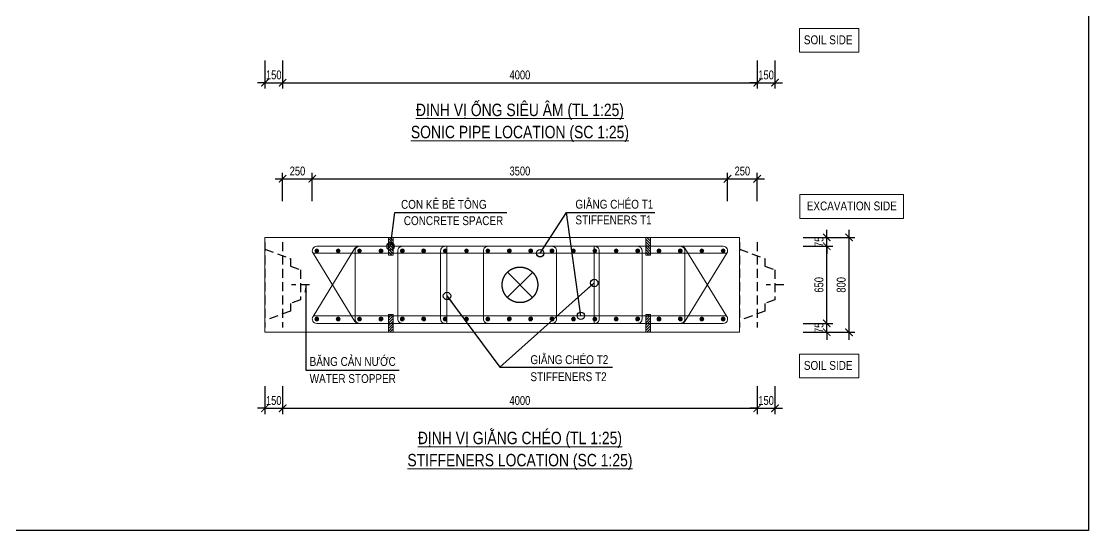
# Model space of a CAD drawing. Header units: millimetres. Extents: x 2746337 to 7547699, y -363432 to 15720.
# Drawn here: x 3213907 to 3249893, y -165266 to -148092 of the extents above; entities that cross this region are included whole.
import ezdxf
from ezdxf.enums import TextEntityAlignment as Align

# ---------------------------------------------------------------- set-up
doc = ezdxf.new("R2010")
doc.units = ezdxf.units.MM
doc.header["$LTSCALE"] = 1200
doc.header["$PDMODE"] = 3
doc.linetypes.add('CENTER', pattern=[2, 1.25, -0.25, 0.25, -0.25])
doc.linetypes.add('HIDDEN', pattern=[0.375, 0.25, -0.125])
for name, color, linetype, lineweight in [('5', 5, 'Continuous', 13), ('BOUND', 3, 'Continuous', 20), ('CWS', 8, 'HIDDEN', 9), ('ENOTE', 2, 'Continuous', 15), ('GRID', 74, 'CENTER', 15), ('K-THUOC', 1, 'Continuous', 18), ('LEADER', 8, 'Continuous', 9), ('MCT', 6, 'Continuous', 20), ('T2HI', 4, 'HIDDEN', 13), ('TEXTMA', 2, 'Continuous', 13), ('TEXTVN', 2, 'Continuous', 20), ('TIE', 4, 'Continuous', 13)]:
    doc.layers.add(name, color=color, linetype=linetype, lineweight=lineweight)
for name, color, linetype in [('CDC.04.HIDDEN', 8, 'HIDDEN'), ('CDC.11.NOTE', 8, 'Continuous'), ('MIE', 5, 'HIDDEN')]:
    doc.layers.add(name, color=color, linetype=linetype)
doc.styles.add('DB_Arial', font='arial.ttf', dxfattribs={"width": 0.8})
doc.styles.add('SMTEXT', font='arial.ttf', dxfattribs={"width": 0.75})
doc.dimstyles.new('BSV1-100', dxfattribs={"dimtxt": 300, "dimasz": 250, "dimexe": 200, "dimexo": 0, "dimgap": 108, "dimtad": 1, "dimdec": 0, "dimdsep": 46, "dimtxsty": 'SMTEXT', "dimblk": 'ARCHTICK', "dimcen": 100, "dimdle": 250, "dimclrd": 256, "dimclre": 256, "dimclrt": 1, "dimadec": 0, "dimazin": 0, "dimtfac": 1, "dimtdec": 0, "dimtix": 1, "dimtmove": 2, "dimatfit": 3, "dimfxl": 720, "dimfxlon": 1, "dimtolj": 1, "dimtzin": 0, "dimarcsym": 0})
doc.dimstyles.new('BSV25', dxfattribs={"dimtxt": 300, "dimasz": 250, "dimexe": 200, "dimexo": 0, "dimgap": 108, "dimtad": 1, "dimdec": 0, "dimlfac": 0.25, "dimdsep": 46, "dimtxsty": 'SMTEXT', "dimblk": 'ARCHTICK', "dimcen": 100, "dimdle": 250, "dimclrd": 256, "dimclre": 256, "dimclrt": 2, "dimadec": 0, "dimazin": 0, "dimtfac": 1, "dimtdec": 0, "dimtix": 1, "dimtmove": 2, "dimatfit": 3, "dimfxl": 800, "dimfxlon": 1, "dimtolj": 1, "dimtzin": 0, "dimarcsym": 0})

# ---------------------------------------------------------------- blocks, each defined once
blk = doc.blocks.new('_ArchTick')
at = {"color": 0, "linetype": 'ByBlock', "const_width": 0.15}
blk.add_lwpolyline([(-0.5, -0.5), (0.5, 0.5)], dxfattribs=at)
blk = doc.blocks.new('*D2063')
at = {"layer": 'Defpoints', "color": 0, "transparency": 16777216}
for p in [(3222117, -149412), (3222717, -149412), (3222717, -150162)]:
    blk.add_point(p, dxfattribs=at)
at = {"layer": 'K-THUOC', "lineweight": -2, "transparency": 16777216}
for p, q in [((3222117, -149412), (3222117, -150362)), ((3222717, -149412), (3222717, -150362)), ((3222117, -150162), (3221867, -150162)), ((3222117, -150162), (3222717, -150162)), ((3222717, -150162), (3222967, -150162))]:
    blk.add_line(p, q, dxfattribs=at)
at = {"layer": 'K-THUOC', "lineweight": -2, "transparency": 16777216, "xscale": 250, "yscale": 250, "zscale": 250}
blk.add_blockref('_ArchTick', (3222117, -150162), dxfattribs=at)
at = {"layer": 'K-THUOC', "lineweight": -2, "transparency": 16777216, "xscale": 250, "yscale": 250, "zscale": 250, "rotation": 180}
blk.add_blockref('_ArchTick', (3222717, -150162), dxfattribs=at)
at = {"layer": 'K-THUOC', "color": 2, "transparency": 16777216, "insert": (3222417, -149901), "char_height": 300, "attachment_point": 5, "style": 'SMTEXT'}
blk.add_mtext('\\A1;150', dxfattribs=at)
blk = doc.blocks.new('*D2064')
at = {"layer": 'Defpoints', "color": 0, "transparency": 16777216}
for p in [(3238717, -149412), (3239317, -149412), (3239317, -150162)]:
    blk.add_point(p, dxfattribs=at)
at = {"layer": 'K-THUOC', "lineweight": -2, "transparency": 16777216}
for p, q in [((3238717, -149412), (3238717, -150362)), ((3239317, -149412), (3239317, -150362)), ((3238717, -150162), (3238467, -150162)), ((3238717, -150162), (3239317, -150162)), ((3239317, -150162), (3239567, -150162))]:
    blk.add_line(p, q, dxfattribs=at)
at = {"layer": 'K-THUOC', "lineweight": -2, "transparency": 16777216, "xscale": 250, "yscale": 250, "zscale": 250}
blk.add_blockref('_ArchTick', (3238717, -150162), dxfattribs=at)
at = {"layer": 'K-THUOC', "lineweight": -2, "transparency": 16777216, "xscale": 250, "yscale": 250, "zscale": 250, "rotation": 180}
blk.add_blockref('_ArchTick', (3239317, -150162), dxfattribs=at)
at = {"layer": 'K-THUOC', "color": 2, "transparency": 16777216, "insert": (3239017, -149901), "char_height": 300, "attachment_point": 5, "style": 'SMTEXT'}
blk.add_mtext('\\A1;150', dxfattribs=at)
blk = doc.blocks.new('*D2067')
at = {"layer": 'Defpoints', "color": 0, "transparency": 16777216}
for p in [(3222717, -149412), (3238717, -149412), (3238717, -150162)]:
    blk.add_point(p, dxfattribs=at)
at = {"layer": 'K-THUOC', "lineweight": -2, "transparency": 16777216}
for p, q in [((3222717, -149412), (3222717, -150362)), ((3238717, -149412), (3238717, -150362)), ((3222467, -150162), (3238967, -150162))]:
    blk.add_line(p, q, dxfattribs=at)
at = {"layer": 'K-THUOC', "lineweight": -2, "transparency": 16777216, "xscale": 250, "yscale": 250, "zscale": 250, "rotation": 180}
blk.add_blockref('_ArchTick', (3222717, -150162), dxfattribs=at)
at = {"layer": 'K-THUOC', "lineweight": -2, "transparency": 16777216, "xscale": 250, "yscale": 250, "zscale": 250}
blk.add_blockref('_ArchTick', (3238717, -150162), dxfattribs=at)
at = {"layer": 'K-THUOC', "color": 2, "transparency": 16777216, "insert": (3230717, -149901), "char_height": 300, "attachment_point": 5, "style": 'SMTEXT'}
blk.add_mtext('\\A1;4000', dxfattribs=at)
blk = doc.blocks.new('cws800')
at = {"layer": 'CDC.04.HIDDEN'}
for p, q in [((-600, 1440), (-600, -1440)), ((0, 1440), (0, -1440))]:
    blk.add_line(p, q, dxfattribs=at)
for points in [[(0, 1200), (-860, 888), (-860, 627), (-1200, 507), (-1200, -507), (-860, -627), (-860, -888), (0, -1200)], [(-1500, 0), (-900, 0)]]:
    blk.add_lwpolyline(points, dxfattribs=at)
blk = doc.blocks.new('*D2069')
at = {"layer": 'Defpoints', "color": 0, "transparency": 16777216}
for p in [(3240313, -155378), (3241813, -155378), (3240313, -158578)]:
    blk.add_point(p, dxfattribs=at)
at = {"layer": 'K-THUOC', "lineweight": -2, "transparency": 16777216}
for p, q in [((3241013, -155378), (3242013, -155378)), ((3241813, -158828), (3241813, -155128)), ((3241013, -158578), (3242013, -158578))]:
    blk.add_line(p, q, dxfattribs=at)
at = {"layer": 'K-THUOC', "lineweight": -2, "transparency": 16777216, "xscale": 250, "yscale": 250, "zscale": 250}
for p, rotation in [((3241813, -155378), 90), ((3241813, -158578), 270)]:
    blk.add_blockref('_ArchTick', p, dxfattribs=dict(at, rotation=rotation))
at = {"layer": 'K-THUOC', "color": 2, "transparency": 16777216, "insert": (3241551, -156978), "char_height": 300, "attachment_point": 5, "rotation": 90, "style": 'SMTEXT'}
blk.add_mtext('\\A1;800', dxfattribs=at)
blk = doc.blocks.new('*D2070')
at = {"layer": 'Defpoints', "color": 0, "transparency": 16777216}
for p in [(3240313, -158278), (3241063, -158278), (3239955, -158578)]:
    blk.add_point(p, dxfattribs=at)
at = {"layer": 'K-THUOC', "lineweight": -2, "transparency": 16777216}
for p, q in [((3240313, -158278), (3241263, -158278)), ((3241063, -158278), (3241063, -158028)), ((3241063, -158578), (3241063, -158278)), ((3240263, -158578), (3241263, -158578)), ((3241063, -158578), (3241063, -158828))]:
    blk.add_line(p, q, dxfattribs=at)
at = {"layer": 'K-THUOC', "lineweight": -2, "transparency": 16777216, "xscale": 250, "yscale": 250, "zscale": 250}
for p, rotation in [((3241063, -158278), 270), ((3241063, -158578), 90)]:
    blk.add_blockref('_ArchTick', p, dxfattribs=dict(at, rotation=rotation))
at = {"layer": 'K-THUOC', "color": 2, "transparency": 16777216, "insert": (3240802, -158428), "char_height": 300, "attachment_point": 5, "rotation": 90, "style": 'SMTEXT'}
blk.add_mtext('\\A1;75', dxfattribs=at)
blk = doc.blocks.new('*D2071')
at = {"layer": 'Defpoints', "color": 0, "transparency": 16777216}
for p in [(3239955, -155678), (3241063, -155678), (3239955, -158278)]:
    blk.add_point(p, dxfattribs=at)
at = {"layer": 'K-THUOC', "lineweight": -2, "transparency": 16777216}
for p, q in [((3241063, -158528), (3241063, -155428)), ((3240263, -155678), (3241263, -155678)), ((3240263, -158278), (3241263, -158278))]:
    blk.add_line(p, q, dxfattribs=at)
at = {"layer": 'K-THUOC', "lineweight": -2, "transparency": 16777216, "xscale": 250, "yscale": 250, "zscale": 250}
for p, rotation in [((3241063, -155678), 90), ((3241063, -158278), 270)]:
    blk.add_blockref('_ArchTick', p, dxfattribs=dict(at, rotation=rotation))
at = {"layer": 'K-THUOC', "color": 2, "transparency": 16777216, "insert": (3240801, -156978), "char_height": 300, "attachment_point": 5, "rotation": 90, "style": 'SMTEXT'}
blk.add_mtext('\\A1;650', dxfattribs=at)
blk = doc.blocks.new('*D2072')
at = {"layer": 'Defpoints', "color": 0, "transparency": 16777216}
for p in [(3239955, -155378), (3241063, -155378), (3239955, -155678)]:
    blk.add_point(p, dxfattribs=at)
at = {"layer": 'K-THUOC', "lineweight": -2, "transparency": 16777216}
for p, q in [((3240263, -155378), (3241263, -155378)), ((3241063, -155378), (3241063, -155128)), ((3241063, -155678), (3241063, -155378)), ((3240263, -155678), (3241263, -155678)), ((3241063, -155678), (3241063, -155928))]:
    blk.add_line(p, q, dxfattribs=at)
at = {"layer": 'K-THUOC', "lineweight": -2, "transparency": 16777216, "xscale": 250, "yscale": 250, "zscale": 250}
for p, rotation in [((3241063, -155378), 270), ((3241063, -155678), 90)]:
    blk.add_blockref('_ArchTick', p, dxfattribs=dict(at, rotation=rotation))
at = {"layer": 'K-THUOC', "color": 2, "transparency": 16777216, "insert": (3240802, -155528), "char_height": 300, "attachment_point": 5, "rotation": 90, "style": 'SMTEXT'}
blk.add_mtext('\\A1;75', dxfattribs=at)
blk = doc.blocks.new('*D2073')
at = {"layer": 'Defpoints', "color": 0, "transparency": 16777216}
for p in [(3222117, -160390), (3222717, -160390), (3222717, -161140)]:
    blk.add_point(p, dxfattribs=at)
at = {"layer": 'K-THUOC', "lineweight": -2, "transparency": 16777216}
for p, q in [((3222117, -160390), (3222117, -161340)), ((3222717, -160390), (3222717, -161340)), ((3222117, -161140), (3221867, -161140)), ((3222117, -161140), (3222717, -161140)), ((3222717, -161140), (3222967, -161140))]:
    blk.add_line(p, q, dxfattribs=at)
at = {"layer": 'K-THUOC', "lineweight": -2, "transparency": 16777216, "xscale": 250, "yscale": 250, "zscale": 250}
blk.add_blockref('_ArchTick', (3222117, -161140), dxfattribs=at)
at = {"layer": 'K-THUOC', "lineweight": -2, "transparency": 16777216, "xscale": 250, "yscale": 250, "zscale": 250, "rotation": 180}
blk.add_blockref('_ArchTick', (3222717, -161140), dxfattribs=at)
at = {"layer": 'K-THUOC', "color": 2, "transparency": 16777216, "insert": (3222417, -160879), "char_height": 300, "attachment_point": 5, "style": 'SMTEXT'}
blk.add_mtext('\\A1;150', dxfattribs=at)
blk = doc.blocks.new('*D2074')
at = {"layer": 'Defpoints', "color": 0, "transparency": 16777216}
for p in [(3238717, -160390), (3239317, -160390), (3239317, -161140)]:
    blk.add_point(p, dxfattribs=at)
at = {"layer": 'K-THUOC', "lineweight": -2, "transparency": 16777216}
for p, q in [((3238717, -160390), (3238717, -161340)), ((3239317, -160390), (3239317, -161340)), ((3238717, -161140), (3238467, -161140)), ((3238717, -161140), (3239317, -161140)), ((3239317, -161140), (3239567, -161140))]:
    blk.add_line(p, q, dxfattribs=at)
at = {"layer": 'K-THUOC', "lineweight": -2, "transparency": 16777216, "xscale": 250, "yscale": 250, "zscale": 250}
blk.add_blockref('_ArchTick', (3238717, -161140), dxfattribs=at)
at = {"layer": 'K-THUOC', "lineweight": -2, "transparency": 16777216, "xscale": 250, "yscale": 250, "zscale": 250, "rotation": 180}
blk.add_blockref('_ArchTick', (3239317, -161140), dxfattribs=at)
at = {"layer": 'K-THUOC', "color": 2, "transparency": 16777216, "insert": (3239017, -160879), "char_height": 300, "attachment_point": 5, "style": 'SMTEXT'}
blk.add_mtext('\\A1;150', dxfattribs=at)
blk = doc.blocks.new('*D2075')
at = {"layer": 'Defpoints', "color": 0, "transparency": 16777216}
for p in [(3223717, -153402), (3222717, -154152), (3223717, -154152)]:
    blk.add_point(p, dxfattribs=at)
at = {"layer": 'K-THUOC', "lineweight": -2, "transparency": 16777216}
for p, q in [((3222717, -154152), (3222717, -153202)), ((3223717, -154152), (3223717, -153202)), ((3222467, -153402), (3223967, -153402))]:
    blk.add_line(p, q, dxfattribs=at)
at = {"layer": 'K-THUOC', "lineweight": -2, "transparency": 16777216, "xscale": 250, "yscale": 250, "zscale": 250, "rotation": 180}
blk.add_blockref('_ArchTick', (3222717, -153402), dxfattribs=at)
at = {"layer": 'K-THUOC', "lineweight": -2, "transparency": 16777216, "xscale": 250, "yscale": 250, "zscale": 250}
blk.add_blockref('_ArchTick', (3223717, -153402), dxfattribs=at)
at = {"layer": 'K-THUOC', "color": 2, "transparency": 16777216, "insert": (3223217, -153141), "char_height": 300, "attachment_point": 5, "style": 'SMTEXT'}
blk.add_mtext('\\A1;250', dxfattribs=at)
blk = doc.blocks.new('*D2076')
at = {"layer": 'Defpoints', "color": 0, "transparency": 16777216}
for p in [(3237716, -153402), (3223717, -154152), (3237716, -154152)]:
    blk.add_point(p, dxfattribs=at)
at = {"layer": 'K-THUOC', "lineweight": -2, "transparency": 16777216}
for p, q in [((3223717, -154152), (3223717, -153202)), ((3237716, -154152), (3237716, -153202)), ((3223467, -153402), (3237966, -153402))]:
    blk.add_line(p, q, dxfattribs=at)
at = {"layer": 'K-THUOC', "lineweight": -2, "transparency": 16777216, "xscale": 250, "yscale": 250, "zscale": 250, "rotation": 180}
blk.add_blockref('_ArchTick', (3223717, -153402), dxfattribs=at)
at = {"layer": 'K-THUOC', "lineweight": -2, "transparency": 16777216, "xscale": 250, "yscale": 250, "zscale": 250}
blk.add_blockref('_ArchTick', (3237716, -153402), dxfattribs=at)
at = {"layer": 'K-THUOC', "color": 2, "transparency": 16777216, "insert": (3230717, -153141), "char_height": 300, "attachment_point": 5, "style": 'SMTEXT'}
blk.add_mtext('\\A1;3500', dxfattribs=at)
blk = doc.blocks.new('*D2077')
at = {"layer": 'Defpoints', "color": 0, "transparency": 16777216}
for p in [(3222717, -160390), (3238717, -160390), (3238717, -161140)]:
    blk.add_point(p, dxfattribs=at)
at = {"layer": 'K-THUOC', "lineweight": -2, "transparency": 16777216}
for p, q in [((3222717, -160390), (3222717, -161340)), ((3238717, -160390), (3238717, -161340)), ((3222467, -161140), (3238967, -161140))]:
    blk.add_line(p, q, dxfattribs=at)
at = {"layer": 'K-THUOC', "lineweight": -2, "transparency": 16777216, "xscale": 250, "yscale": 250, "zscale": 250, "rotation": 180}
blk.add_blockref('_ArchTick', (3222717, -161140), dxfattribs=at)
at = {"layer": 'K-THUOC', "lineweight": -2, "transparency": 16777216, "xscale": 250, "yscale": 250, "zscale": 250}
blk.add_blockref('_ArchTick', (3238717, -161140), dxfattribs=at)
at = {"layer": 'K-THUOC', "color": 2, "transparency": 16777216, "insert": (3230717, -160879), "char_height": 300, "attachment_point": 5, "style": 'SMTEXT'}
blk.add_mtext('\\A1;4000', dxfattribs=at)
blk = doc.blocks.new('*D2078')
at = {"layer": 'Defpoints', "color": 0, "transparency": 16777216}
for p in [(3238717, -153402), (3237716, -154152), (3238717, -154152)]:
    blk.add_point(p, dxfattribs=at)
at = {"layer": 'K-THUOC', "lineweight": -2, "transparency": 16777216}
for p, q in [((3237716, -154152), (3237716, -153202)), ((3238717, -154152), (3238717, -153202)), ((3237466, -153402), (3238967, -153402))]:
    blk.add_line(p, q, dxfattribs=at)
at = {"layer": 'K-THUOC', "lineweight": -2, "transparency": 16777216, "xscale": 250, "yscale": 250, "zscale": 250, "rotation": 180}
blk.add_blockref('_ArchTick', (3237716, -153402), dxfattribs=at)
at = {"layer": 'K-THUOC', "lineweight": -2, "transparency": 16777216, "xscale": 250, "yscale": 250, "zscale": 250}
blk.add_blockref('_ArchTick', (3238717, -153402), dxfattribs=at)
at = {"layer": 'K-THUOC', "color": 2, "transparency": 16777216, "insert": (3238217, -153141), "char_height": 300, "attachment_point": 5, "style": 'SMTEXT'}
blk.add_mtext('\\A1;250', dxfattribs=at)
blk = doc.blocks.new('mct1')
at = {"lineweight": 9}
h = blk.add_hatch(color=256, dxfattribs=at)
h.dxf.hatch_style = 1
h.paths.add_polyline_path([(-16, 0, 1), (16, 0, 1)])
blk.add_circle((0, 0), 16, dxfattribs=at)
blk = doc.blocks.new('tremie')
at = {"layer": 'MIE', "color": 74, "ltscale": 1000}
for p, q in [((424, -424), (-424, 424)), ((424, 424), (-424, -424))]:
    blk.add_line(p, q, dxfattribs=at)
at = {"layer": 'MIE', "ltscale": 500}
blk.add_circle((0, 0), 600, dxfattribs=at)
blk = doc.blocks.new('sp')
at = {"layer": '5', "lineweight": 20}
h = blk.add_hatch(dxfattribs=at)
h.set_pattern_fill('ANSI31', color=256, scale=500)
h.set_pattern_definition([(45, (0, 0), (-44.194, 44.194), [])])
h.paths.add_polyline_path([(80, 300), (-80, 300), (-80, -300), (80, -300)])
blk.add_lwpolyline([(-80, -300), (80, -300), (80, 300), (-80, 300)], close=True, dxfattribs=at)

msp = doc.modelspace()

# ---------------------------------------------------------------- linework, layer by layer
msp.add_lwpolyline([(3156375.6, -88114), (3249892.9, -88114), (3249892.9, -165266.4), (3156375.6, -165266.4)], close=True)
at = {"layer": 'BOUND'}
msp.add_lwpolyline([(3222117.4, -158578.1), (3238117.4, -158578.1), (3238117.4, -155378.1), (3222117.4, -155378.1)], close=True, dxfattribs=at)
at = {"layer": 'ENOTE'}
for points in [[(3240138.8, -148334.2), (3242138.8, -148334.2), (3242138.8, -149134.2), (3240138.8, -149134.2)], [(3240149.4, -153935.6), (3243649.4, -153935.6), (3243649.4, -154735.6), (3240149.4, -154735.6)], [(3240138.8, -159312.2), (3242138.8, -159312.2), (3242138.8, -160112.2), (3240138.8, -160112.2)]]:
    msp.add_lwpolyline(points, close=True, dxfattribs=at)
at = {"layer": 'T2HI', "color": 1, "ltscale": 1000}
for p, q in [((3228257.6, -155678.1), (3228257.6, -158278.1)), ((3233224.1, -155678.1), (3233224.1, -158278.1)), ((3223743.8, -155913.3), (3237693.4, -155913.3)), ((3223759.9, -158019.7), (3237679, -158019.7))]:
    msp.add_line(p, q, dxfattribs=at)
at = {"layer": 'TIE', "lineweight": 20}
for points in [[(3225279.1, -155678.1, 0.244599), (3225156.3, -155742.1), (3223744.5, -158042.1, 0.6069433), (3223867.4, -158278.1), (3237569.9, -158278.1, 0.6069433), (3237692.7, -158042.1), (3236281, -155742.1, 0.244599), (3236158.1, -155678.1), (3232979.6, -155678.1)], [(3232979.6, -158278.1), (3236158.1, -158278.1, 0.244599), (3236281, -158214.2), (3237692.7, -155914.2, 0.6069433), (3237569.9, -155678.1), (3223867.4, -155678.1, 0.6069433), (3223744.5, -155914.2), (3225156.3, -158214.2, 0.244599), (3225279.1, -158278.1)]]:
    msp.add_lwpolyline(points, format="xyb", dxfattribs=at)
at = {"layer": 'TIE'}
for points in [[(3225759.7, -158278.1), (3225309.7, -158278.1, -0.4142136), (3225159.7, -158128.1), (3225159.7, -155828.1, -0.4142136), (3225309.7, -155678.1), (3225759.7, -155678.1)], [(3227202.1, -158278.1), (3226752.1, -158278.1, -0.4142136), (3226602.1, -158128.1), (3226602.1, -155828.1, -0.4142136), (3226752.1, -155678.1), (3227202.1, -155678.1)], [(3228644.5, -158278.1), (3228194.5, -158278.1, -0.4142136), (3228044.5, -158128.1), (3228044.5, -155828.1, -0.4142136), (3228194.5, -155678.1), (3228644.5, -155678.1)], [(3230086.9, -158278.1), (3229636.9, -158278.1, -0.4142136), (3229486.9, -158128.1), (3229486.9, -155828.1, -0.4142136), (3229636.9, -155678.1), (3230086.9, -155678.1)], [(3231350.4, -158278.1), (3231800.4, -158278.1, 0.4142136), (3231950.4, -158128.1), (3231950.4, -155828.1, 0.4142136), (3231800.4, -155678.1), (3231350.4, -155678.1)], [(3232792.8, -158278.1), (3233242.8, -158278.1, 0.4142136), (3233392.8, -158128.1), (3233392.8, -155828.1, 0.4142136), (3233242.8, -155678.1), (3232792.8, -155678.1)], [(3234685.2, -158278.1, 0.4142136), (3234835.2, -158128.1), (3234835.2, -155828.1, 0.4142136), (3234685.2, -155678.1)], [(3236127.5, -158278.1, 0.4142136), (3236277.5, -158128.1), (3236277.5, -155828.1, 0.4142136), (3236127.5, -155678.1)]]:
    msp.add_lwpolyline(points, format="xyb", dxfattribs=at)

# ---------------------------------------------------------------- block references
at = {"layer": 'CWS', "xscale": -1}
for p in [(3222117.4, -156978.1), (3238117.4, -156978.1)]:
    msp.add_blockref('cws800', p, dxfattribs=at)
at = {"layer": 'ENOTE', "xscale": -1}
for p in [(3226363.3, -155678.1), (3235041.8, -155678.1)]:
    msp.add_blockref('sp', p, dxfattribs=at)
at = {"layer": 'ENOTE', "rotation": 180}
for p in [(3226363.3, -158278.1), (3235041.8, -158278.1)]:
    msp.add_blockref('sp', p, dxfattribs=at)
at = {"layer": 'GRID', "rotation": 269.672406155841}
msp.add_blockref('tremie', (3230718.6, -156978.1), dxfattribs=at)
at = {"layer": 'MCT', "xscale": -4, "yscale": 4, "zscale": 4, "rotation": 180}
for p in [(3223867.4, -155828.1), (3224588.6, -155828.1), (3225309.7, -155828.1), (3226030.9, -155828.1), (3226752.1, -155828.1), (3227473.3, -155828.1), (3228194.5, -155828.1), (3228915.7, -155828.1), (3229636.9, -155828.1), (3230358, -155828.1), (3231079.2, -155828.1), (3231800.4, -155828.1), (3232521.6, -155828.1), (3233242.8, -155828.1), (3233964, -155828.1), (3234685.2, -155828.1), (3235406.3, -155828.1), (3236127.5, -155828.1), (3236848.7, -155828.1), (3237569.9, -155828.1)]:
    msp.add_blockref('mct1', p, dxfattribs=at)
at = {"layer": 'MCT', "xscale": 4, "yscale": 4, "zscale": 4}
for p in [(3223867.4, -158128.1), (3224588.6, -158128.1), (3225309.7, -158128.1), (3226030.9, -158128.1), (3226752.1, -158128.1), (3227473.3, -158128.1), (3228194.5, -158128.1), (3228915.7, -158128.1), (3229636.9, -158128.1), (3230358, -158128.1), (3231079.2, -158128.1), (3231800.4, -158128.1), (3232521.6, -158128.1), (3233242.8, -158128.1), (3233964, -158128.1), (3234685.2, -158128.1), (3235406.3, -158128.1), (3236127.5, -158128.1), (3236848.7, -158128.1), (3237569.9, -158128.1)]:
    msp.add_blockref('mct1', p, dxfattribs=at)

# ---------------------------------------------------------------- texts
at = {"layer": 'TEXTMA', "style": 'DB_Arial', "width": 0.8}
for s, p in [('BĂNG CẢN NƯỚC', (3223628.6, -159713.1)), ('WATER STOPPER', (3223628.6, -160288.1))]:
    msp.add_text(s, height=300, rotation=360, dxfattribs=at).set_placement(p)
at = {"layer": 'TEXTVN', "style": 'DB_Arial', "width": 0.8}
for p in [(3241930.9, -148865.8), (3241930.9, -159843.9)]:
    msp.add_text('SOIL SIDE', height=300, dxfattribs=at).set_placement(p, align=Align.RIGHT)
for s, p in [('%%UĐỊNH VỊ ỐNG SIÊU ÂM (TL 1:25)', (3230717.4, -151077.4)), ('%%USONIC PIPE LOCATION (SC 1:25)', (3230717.4, -151877.4)), ('%%UĐỊNH VỊ GIẰNG CHÉO (TL 1:25)', (3230717.4, -162140)), ('%%USTIFFENERS LOCATION (SC 1:25)', (3230717.4, -162940))]:
    msp.add_text(s, height=420, rotation=360, dxfattribs=at).set_placement(p, align=Align.MIDDLE)
for s, p in [('GIẰNG CHÉO T1', (3232588.2, -154409.1)), ('CON KÊ BÊ TÔNG', (3226708.8, -154413.3)), (' CONCRETE SPACER', (3226708.8, -154963.3)), ('STIFFENERS T1', (3232588.2, -154939.1)), ('GIẰNG CHÉO T2', (3231070.4, -159650)), ('STIFFENERS T2', (3231070.4, -160225))]:
    msp.add_text(s, height=300, rotation=360, dxfattribs=at).set_placement(p)
msp.add_text('EXCAVATION SIDE', height=300, dxfattribs=at).set_placement((3240388.6, -154467.3))

# ---------------------------------------------------------------- dimensions: what is measured, and where the dimension line sits
at = {"layer": 'K-THUOC'}
for base, p1, p2, picture, middle in [((3222717.4, -150162), (3222117.4, -149412), (3222717.4, -149412), '*D2063', (3222417.4, -149900.8)), ((3238717.4, -150162), (3222717.4, -149412), (3238717.4, -149412), '*D2067', (3230717.4, -149900.8)), ((3239317.4, -150162), (3238717.4, -149412), (3239317.4, -149412), '*D2064', (3239017.4, -149900.8)), ((3223717.4, -153402.2), (3222717.4, -154152.2), (3223717.4, -154152.2), '*D2075', (3223217.4, -153141)), ((3237715.9, -153402.2), (3223717.4, -154152.2), (3237715.9, -154152.2), '*D2076', (3230716.6, -153140.9)), ((3238717.4, -153402.2), (3237715.9, -154152.2), (3238717.4, -154152.2), '*D2078', (3238216.6, -153141)), ((3222717.4, -161140), (3222117.4, -160390), (3222717.4, -160390), '*D2073', (3222417.4, -160878.8)), ((3238717.4, -161140), (3222717.4, -160390), (3238717.4, -160390), '*D2077', (3230717.4, -160878.8)), ((3239317.4, -161140), (3238717.4, -160390), (3239317.4, -160390), '*D2074', (3239017.4, -160878.8))]:
    dim = msp.add_linear_dim(base=base, p1=p1, p2=p2, dimstyle='BSV25', dxfattribs=at)
    dim.commit()
    dim.dimension.update_dxf_attribs({"geometry": picture, "text_midpoint": middle})
for base, p1, p2, picture, middle in [((3241062.7, -155378.1), (3239954.6, -155678.1), (3239954.6, -155378.1), '*D2072', (3240802.1, -155528.1)), ((3241062.7, -155678.1), (3239954.6, -158278.1), (3239954.6, -155678.1), '*D2071', (3240801.5, -156978.1)), ((3241812.7, -155378.1), (3240312.7, -158578.1), (3240312.7, -155378.1), '*D2069', (3241551.5, -156978.1)), ((3241062.7, -158278.1), (3239954.6, -158578.1), (3240312.7, -158278.1), '*D2070', (3240802.1, -158428.1))]:
    dim = msp.add_linear_dim(base=base, p1=p1, p2=p2, angle=90, dimstyle='BSV25', dxfattribs=at)
    dim.commit()
    dim.dimension.update_dxf_attribs({"geometry": picture, "text_midpoint": middle})

# ---------------------------------------------------------------- leaders
at = {"layer": 'CDC.11.NOTE'}
msp.add_leader([(3223494.2, -156978.1), (3223494.2, -159853.5), (3226647.6, -159853.5)], dimstyle='BSV1-100', override={"dimgap": 108, "dimtad": 0}, dxfattribs=at)
at = {"layer": 'LEADER'}
for points in [[(3226352.6, -155680.3), (3226500.8, -154542.9), (3230281.3, -154542.9)], [(3231398.1, -155913.3), (3232289.5, -154533.3), (3235270, -154533.3)], [(3232770.6, -158019.7), (3232289.5, -154533.3), (3235270, -154533.3)], [(3233224.1, -156915), (3230034.4, -159755.2)], [(3228257.6, -157352.2), (3230034.4, -159755.2), (3233834.4, -159755.2)]]:
    msp.add_leader(points, dimstyle='BSV25', override={"dimldrblk": 'Origin'}, dxfattribs=at)

doc.saveas('drawing.dxf')
